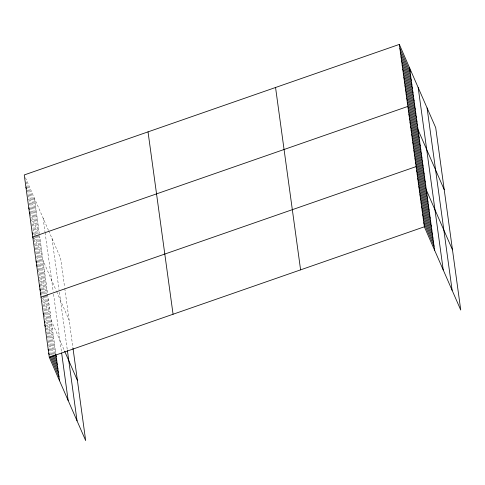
<?xml version="1.0" encoding="UTF-8"?>
<svg xmlns="http://www.w3.org/2000/svg" width="485" height="485" viewBox="0 0 485 485"><rect width="100%" height="100%" fill="white"/><g stroke="black" fill="none" stroke-linecap="round" stroke-linejoin="round"><path stroke-width="0.36" stroke-dasharray="2.42 1.82" d="M25.456 177.698L48.391 230.199M48.67 230.836L60.631 258.214L64.602 287.15M26.02 181.833L35.053 202.506M26.59 185.967L35.617 206.634M27.154 190.102L36.187 210.769M28.027 194.921L36.757 214.904M28.591 199.056L37.321 219.038M29.161 203.191L37.891 223.173M29.73 207.325L38.454 227.307M30.294 211.46L39.024 231.436M29.961 213.527L38.691 233.503M31.434 219.729L40.158 239.705M31.998 223.858L40.728 243.84M32.865 228.684L35.575 234.885M35.878 235.571L41.298 247.974M33.435 232.818L34.338 234.885M34.641 235.571L41.862 252.109M34.302 237.638L42.431 256.244M33.968 239.705L56.072 290.297M56.63 291.57L69.143 320.221M34.52 243.719L43.547 264.386M35.072 247.732L44.099 268.399M35.623 251.739L44.65 272.412M36.472 256.444L45.202 276.426M37.024 260.457L45.754 280.433M37.575 264.47L46.305 284.446M38.127 268.478L46.857 288.46M37.472 269.739L47.409 292.473M39.527 277.196L46.754 293.728M47.051 294.419L47.954 296.487L55.854 353.989M39.479 279.827L45.796 294.298M46.099 294.983L48.506 300.494M40.031 283.84L49.058 304.507M40.582 287.854L49.609 308.521M41.128 291.861L42.638 295.31M42.935 295.995L50.161 312.534M42.583 297.942L50.713 316.547M42.534 300.579L64.335 350.479M43.086 304.586L51.816 324.568M43.638 308.599L52.362 328.581M44.183 312.613L52.913 332.595M43.832 314.559L53.465 336.602M45.59 321.325L54.017 340.615M45.535 323.962L54.569 344.629M46.087 327.975L55.12 348.642M46.639 331.983L55.672 352.656M47.191 335.996L55.017 353.911M48.045 340.7L54.065 354.474M48.591 344.708L52.81 354.353M49.143 348.721L51.853 354.923M49.694 352.734L51.198 356.178M64.79 288.526L72.999 348.303M52.004 238.468L59 289.448M59.382 292.206L67.312 349.952M43.11 218.117L45.002 231.897M45.099 232.588L53.186 291.491M53.556 294.165L61.449 351.673M34.483 198.371L39.309 233.503M39.594 235.571L47.772 295.147"/><path stroke-width="0.73" d="M399.331 44.414L424.369 226.786L460.75 310.054L435.706 127.688L399.331 44.414L24.25 174.946L49.294 357.312L85.669 440.586L72.999 348.303M41.031 297.129L416.106 166.604L452.487 249.872M49.294 357.312L424.369 226.786M399.895 48.548L410.128 71.974M400.464 52.683L410.698 76.109M401.028 56.818L411.262 80.243M401.598 60.952L411.832 84.378M402.168 65.087L412.402 88.512M402.732 69.222L412.965 92.641M403.302 73.35L413.535 96.776M403.872 77.485L414.105 100.91M404.435 81.619L414.669 105.045M405.005 85.754L415.239 109.18M405.569 89.889L415.809 113.314M406.139 94.023L416.372 117.443M406.709 98.152L416.942 121.577M407.273 102.286L417.506 125.712M444.224 189.69L407.843 106.421L32.762 236.953L33.368 238.329M408.394 110.434L418.628 133.86M408.946 114.448L419.179 137.873M409.498 118.455L419.731 141.881M410.043 122.469L420.283 145.894M410.595 126.482L420.828 149.907M411.147 130.495L421.38 153.921M411.698 134.509L421.932 157.934M412.25 138.516L422.483 161.941M412.802 142.529L423.035 165.955M413.353 146.543L423.587 169.968M413.905 150.556L424.139 173.982M414.451 154.57L424.69 177.995M415.002 158.577L425.236 182.002M415.554 162.59L425.788 186.016M416.657 170.617L426.891 194.042M417.209 174.63L427.443 198.05M417.761 178.638L427.994 202.063M418.312 182.651L428.546 206.076M418.858 186.664L429.098 210.09M419.41 190.678L429.643 214.103M419.962 194.691L430.195 218.111M420.513 198.698L430.747 222.124M421.065 202.712L431.298 226.137M421.617 206.725L431.85 230.151M422.168 210.739L432.402 234.164M422.72 214.746L432.953 238.171M423.266 218.759L433.505 242.185M423.817 222.773L434.051 246.198M25.954 187.343L26.554 188.726M28.791 208.016L29.391 209.393M29.361 212.145L29.961 213.527M32.198 232.818L32.798 234.194M36.072 261.021L36.672 262.403M36.624 265.034L37.224 266.41M39.376 285.095L39.976 286.471M39.928 289.108L40.528 290.485M40.479 293.122L41.08 294.498M64.614 351.116L77.406 380.404M43.232 313.183L43.832 314.559M44.335 321.203L44.935 322.58M44.887 325.217L45.487 326.593M55.32 354.596L56.224 356.663M54.362 355.166L56.769 360.676M53.411 355.735L57.321 364.69M52.156 355.614L57.873 368.703M48.191 349.291L48.791 350.667M51.198 356.178L58.424 372.716M48.742 353.298L49.343 354.68M50.246 356.748L58.976 376.724M427.079 107.937L452.123 290.309M418.191 87.591L443.229 269.957M409.564 67.839L434.602 250.212M275.553 87.488L300.597 269.86M148.028 131.871L173.066 314.238M67.403 350.625L77.042 420.834M61.637 353.013L68.155 400.489M55.945 354.662L59.528 380.737"/></g></svg>
